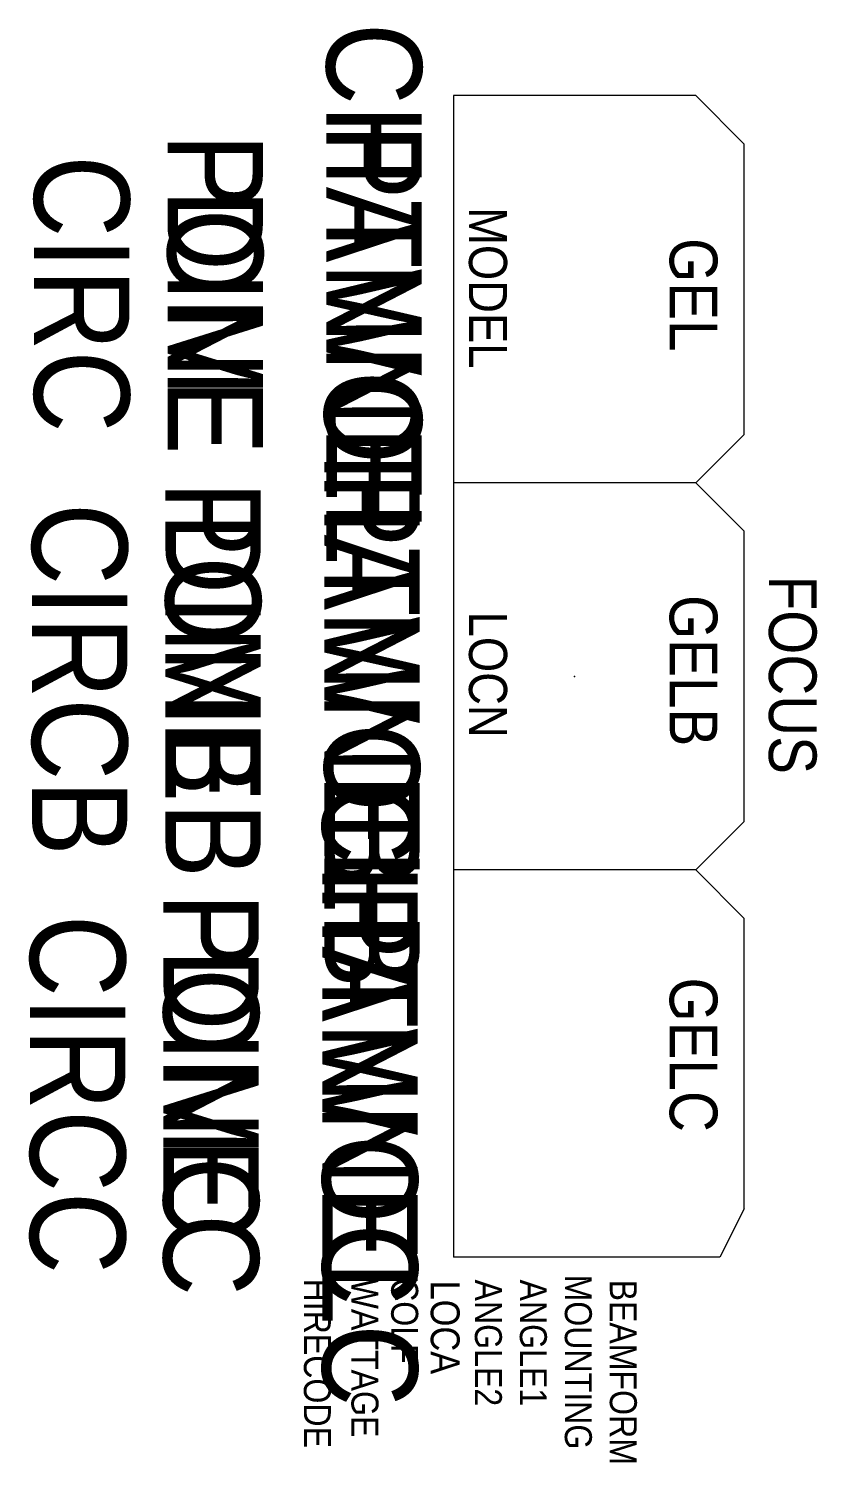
# Model space of a CAD drawing. Extents: x 1582 to 2409, y -2579 to -1074.
import ezdxf
from ezdxf.enums import TextEntityAlignment as Align

# ---------------------------------------------------------------- set-up
doc = ezdxf.new("R2010")
doc.units = 0
doc.header["$MEASUREMENT"] = 0
doc.layers.get('0').update_dxf_attribs({"linetype": 'CONTINUOUS'})
for name, color, linetype in [('CHANNEL', 3, 'CONTINUOUS'), ('CIRC', 6, 'CONTINUOUS'), ('DIMMER', 4, 'CONTINUOUS'), ('FOCUS', 2, 'CONTINUOUS'), ('GEL', 1, 'CONTINUOUS'), ('LANTERNS', 4, 'CONTINUOUS'), ('LOCATION', 7, 'CONTINUOUS'), ('MODEL', 6, 'CONTINUOUS'), ('PATCH', 5, 'CONTINUOUS'), ('PATCH2', 5, 'CONTINUOUS')]:
    doc.layers.add(name, color=color, linetype=linetype)

msp = doc.modelspace()

# ---------------------------------------------------------------- linework, layer by layer
at = {"linetype": 'CONTINUOUS'}
for p, q in [((2027.5, -1144.4), (2027.5, -2363.6)), ((2281.5, -1144.4), (2027.5, -1144.4)), ((2332.3, -1195.2), (2281.5, -1144.4)), ((2332.3, -1500), (2332.3, -1195.2)), ((2281.5, -1550.8), (2332.3, -1500)), ((2281.5, -1550.8), (2027.5, -1550.8)), ((2332.3, -1601.6), (2281.5, -1550.8)), ((2332.3, -1906.4), (2332.3, -1601.6)), ((2281.5, -1957.2), (2332.3, -1906.4)), ((2281.5, -1957.2), (2027.5, -1957.2)), ((2332.3, -2008), (2281.5, -1957.2)), ((2332.3, -2312.8), (2332.3, -2008)), ((2332.3, -2312.8), (2306.9, -2363.6)), ((2306.9, -2363.6), (2027.5, -2363.6))]:
    msp.add_line(p, q, dxfattribs=at)
msp.add_point((2154.5, -1754), dxfattribs=at)

# ---------------------------------------------------------------- texts
at = {"layer": 'CHANNEL', "width": 0.89}
for tag, p in [('CHANNEL', (1894.1, -1352.5)), ('CHANNELB', (1891.9, -1757.2)), ('CHANNELC', (1889.7, -2192.7))]:
    msp.add_attdef(tag, text='', height=100, rotation=270, dxfattribs=at).set_placement(p, align=Align.CENTER)
at = {"layer": 'CIRC', "width": 0.89}
for tag, p in [('CIRC', (1587.4, -1352.5)), ('CIRCB', (1585.2, -1757.2)), ('CIRCC', (1583.1, -2192.7))]:
    msp.add_attdef(tag, text='', height=100, rotation=270, dxfattribs=at).set_placement(p, align=Align.CENTER)
at = {"layer": 'DIMMER', "width": 0.89}
for tag, p in [('DIM', (1727.4, -1351.6)), ('DIMB', (1725.2, -1730.5)), ('DIMC', (1723.1, -2191.9))]:
    msp.add_attdef(tag, text='', height=100, rotation=270, dxfattribs=at).set_placement(p, align=Align.CENTER)
at = {"layer": 'FOCUS', "color": 30, "width": 0.89}
msp.add_attdef('FOCUS', text='', height=50, rotation=270, dxfattribs=at).set_placement((2358.3, -1752.3), align=Align.CENTER)
at = {"layer": 'GEL', "width": 0.89}
for tag, p in [('GEL', (2254.2, -1353.5)), ('GELB', (2254.2, -1748)), ('GELC', (2254.2, -2151.1))]:
    msp.add_attdef(tag, text='', height=50, rotation=270, dxfattribs=at).set_placement(p, align=Align.CENTER)
at = {"layer": 'LANTERNS', "color": 0, "width": 0.89, "flags": 1}
for tag, p, s, height in [('HIRECODE', (1870.4, -2386.1), '', 28.3), ('WATTAGE', (1920.3, -2386.2, 0), '3000', 28.3), ('COLF', (1962, -2385.6), '3', 28.3), ('LOCA', (2003.5, -2388.2), '', 30.3), ('ANGLE2', (2049.8, -2387.1), '180', 28.3), ('ANGLE1', (2097, -2387.1), '0', 28.3), ('MOUNTING', (2144.2, -2381.9), 'STANDARD HOOK CLAMP X 2', 28.305), ('BEAMFORM', (2191.4, -2387.1), 'ASYMETRIC', 28.3)]:
    msp.add_attdef(tag, p, s, height=height, rotation=270, dxfattribs=at)
at = {"layer": 'LOCATION', "width": 0.89}
msp.add_attdef('LOCN', text='', height=40, rotation=270, dxfattribs=at).set_placement((2043.6, -1752.2), align=Align.CENTER)
at = {"layer": 'MODEL', "width": 0.89}
msp.add_attdef('MODEL', text='3 Cell', height=40, rotation=270, dxfattribs=at).set_placement((2063.6, -1346.1), align=Align.MIDDLE)
at = {"layer": 'PATCH', "width": 0.89}
for tag, p in [('PONE', (1727.4, -1352.5)), ('PONEB', (1725.2, -1757.2)), ('PONEC', (1723.1, -2192.7))]:
    msp.add_attdef(tag, text='', height=100, rotation=270, dxfattribs=at).set_placement(p, align=Align.CENTER)
at = {"layer": 'PATCH2', "width": 0.89}
for tag, p in [('PTWO', (1894.1, -1352.5)), ('PTWOB', (1891.9, -1757.2)), ('PTWOC', (1889.7, -2192.7))]:
    msp.add_attdef(tag, text='', height=100, rotation=270, dxfattribs=at).set_placement(p, align=Align.CENTER)

doc.saveas('drawing.dxf')
